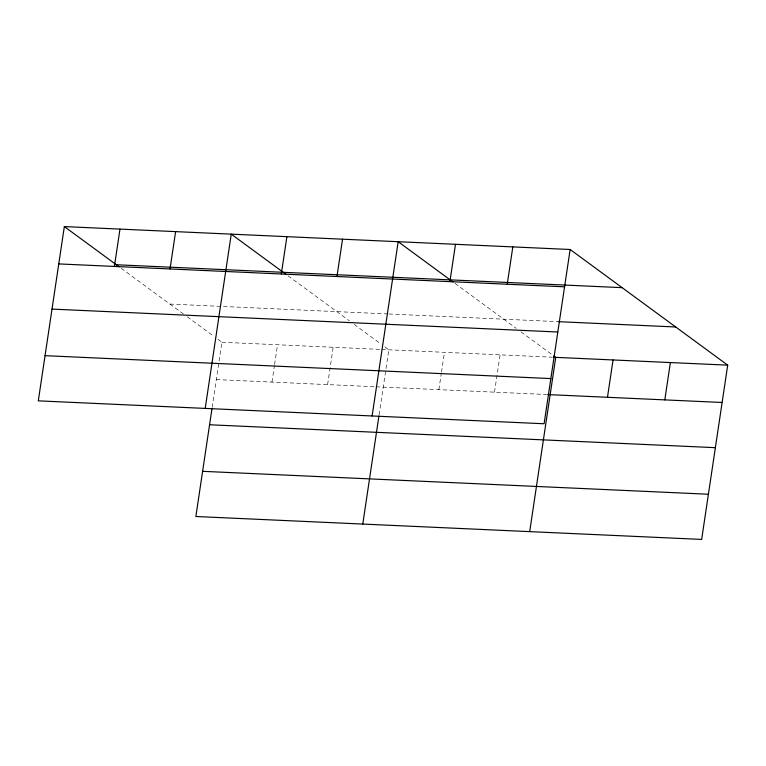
<?xml version="1.0" encoding="UTF-8"?>
<svg xmlns="http://www.w3.org/2000/svg" width="766" height="766" viewBox="0 0 766 766"><rect width="100%" height="100%" fill="white"/><g stroke="black" fill="none" stroke-linecap="round" stroke-linejoin="round"><path stroke-width="0.57" stroke-dasharray="3.83 2.87" d="M212.172 407.378L221.901 342.239L215.169 337.289M271.959 382.09L274.4 365.755M274.582 364.587L277.541 344.757M327.599 384.609L333.181 347.276M379.084 414.942L388.822 349.794L382.081 344.853M438.88 389.655L441.321 373.32M441.494 372.152L444.452 352.322M494.51 392.173L500.093 354.84M169.908 304.073L387.72 313.936M388.908 313.993L558.673 321.682M221.901 342.239L380.53 349.42M381.717 349.478L552.181 357.195M216.328 379.572L374.947 386.753M376.135 386.811L546.598 394.528M454.947 283.382L516.255 328.384M521.062 331.917L552.841 355.242M288.035 275.817L349.344 320.82M354.151 324.353L381.114 344.145M121.124 268.263L183.39 313.964M187.239 316.789L214.202 336.58"/><path stroke-width="1.15" d="M64.344 226.583L38.3 400.848L544.099 423.761L570.143 249.496L64.344 226.583L119.209 266.855M114.402 266.434L119.984 229.101M170.042 268.952L175.615 231.619M205.211 408.412L231.255 234.147L286.12 274.42M212 408.537L195.857 516.504L701.656 539.417L727.7 365.152L570.143 249.496M281.314 273.998L286.896 236.665M336.954 276.516L342.536 239.184M372.123 415.976L398.167 241.702L453.032 281.974M362.768 524.068L378.911 416.101M449.91 281.629L455.492 244.297M507.236 284.224L512.818 246.901M529.689 531.633L555.733 357.358L553.808 355.951M607.476 397.286L613.049 359.953M664.802 399.881L670.374 362.557M116.336 264.749L622.136 287.662M58.762 263.916L564.561 286.829M558.673 321.682L675.708 326.986M52.011 309.1L557.811 332.013M553.358 357.253L727.7 365.152M45.05 355.663L550.85 378.576M547.786 394.586L722.118 402.485M209.568 424.757L715.367 447.67M202.617 471.32L708.406 494.233"/></g></svg>
